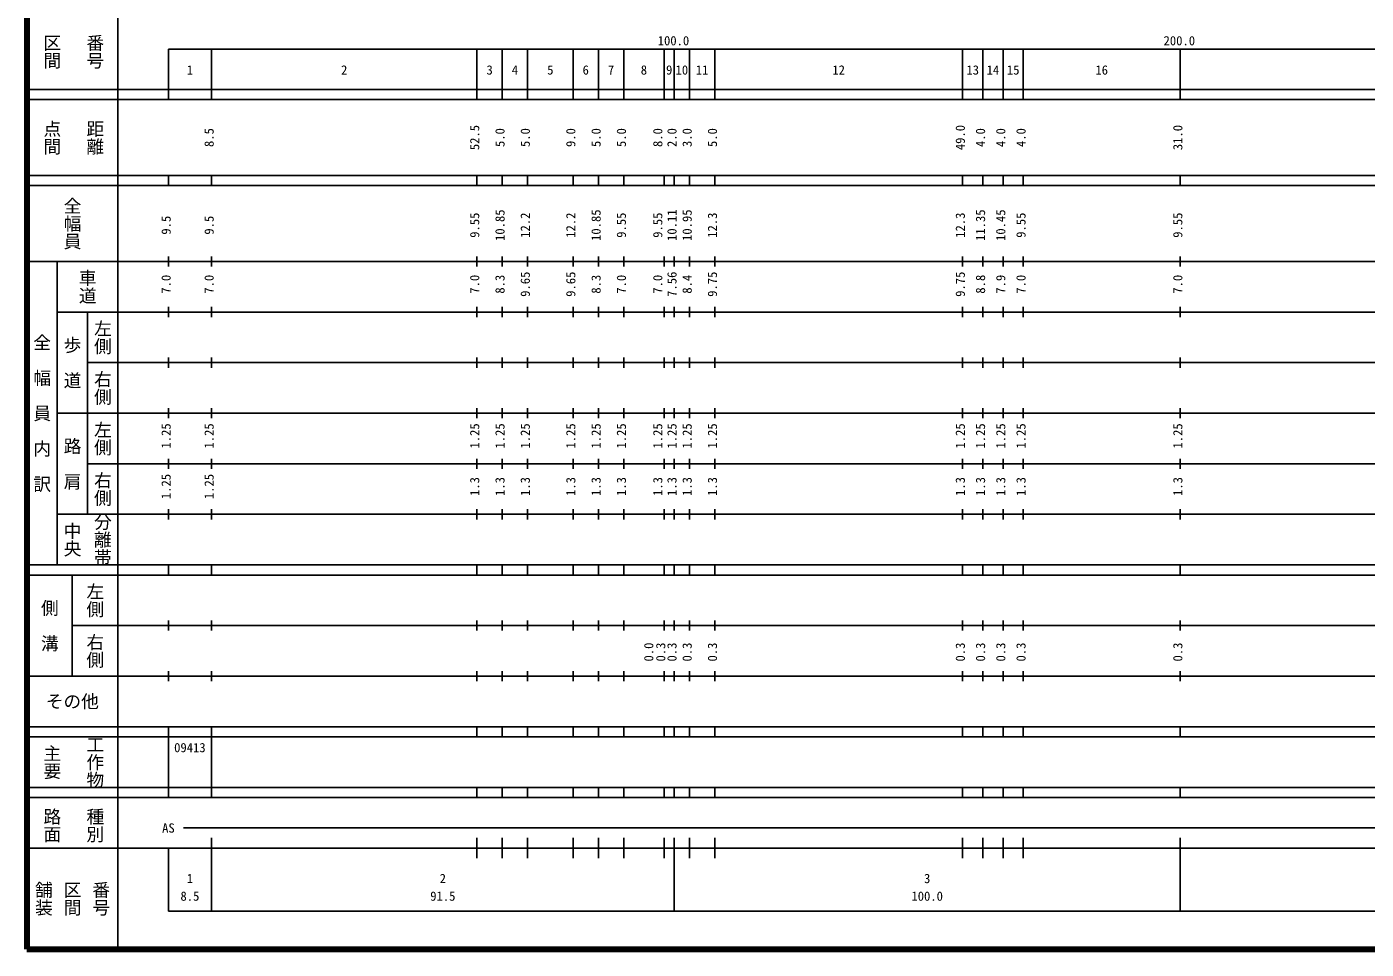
# Model space of a CAD drawing. Units: millimetres on the paper, enlarged 1000 times. Extents: x 40000 to 680000, y 20000 to 380000.
# Drawn here: x 40000 to 304791, y 20000 to 202409 of the extents above; entities that cross this region are included whole.
import ezdxf
from ezdxf.enums import TextEntityAlignment as Align

# ---------------------------------------------------------------- set-up
doc = ezdxf.new("R2010")
doc.units = ezdxf.units.MM
doc.header["$LTSCALE"] = 1000
doc.layers.add('M-TTL', color=2, linetype='Continuous', lineweight=140)
doc.layers.add('M-TTL-BAND', color=7, linetype='Continuous', lineweight=25)
doc.styles.add('@ＭＳ ゴシック', font='')
doc.styles.add('ＭＳ ゴシック', font='')
doc.styles.get('@ＭＳ ゴシック').set_extended_font_data('@MS Gothic')
doc.styles.get('ＭＳ ゴシック').set_extended_font_data('MS Gothic')

msp = doc.modelspace()

# ---------------------------------------------------------------- linework, layer by layer
at = {"layer": 'M-TTL'}
for p, q in [((40000, 380000), (40000, 20000)), ((40000, 20000), (680000, 20000))]:
    msp.add_line(p, q, dxfattribs=at)
at = {"layer": 'M-TTL-BAND'}
for p, q in [((58000, 370000), (58000, 20000)), ((68000, 198000), (579000, 198000)), ((68000, 198000), (68000, 188000)), ((76500, 188000), (76500, 198000)), ((129000, 188000), (129000, 198000)), ((134000, 188000), (134000, 198000)), ((139000, 188000), (139000, 198000)), ((148000, 188000), (148000, 198000)), ((153000, 188000), (153000, 198000)), ((158000, 188000), (158000, 198000)), ((166000, 188000), (166000, 198000)), ((168000, 188000), (168000, 198000)), ((171000, 188000), (171000, 198000)), ((176000, 188000), (176000, 198000)), ((225000, 188000), (225000, 198000)), ((229000, 188000), (229000, 198000)), ((233000, 188000), (233000, 198000)), ((237000, 188000), (237000, 198000)), ((268000, 188000), (268000, 198000)), ((40000, 190000), (579000, 190000)), ((40000, 188000), (579000, 188000)), ((40000, 173000), (579000, 173000)), ((68000, 171000), (68000, 173000)), ((76500, 171000), (76500, 173000)), ((129000, 171000), (129000, 173000)), ((134000, 171000), (134000, 173000)), ((139000, 171000), (139000, 173000)), ((148000, 171000), (148000, 173000)), ((153000, 171000), (153000, 173000)), ((158000, 171000), (158000, 173000)), ((166000, 171000), (166000, 173000)), ((168000, 171000), (168000, 173000)), ((171000, 171000), (171000, 173000)), ((176000, 171000), (176000, 173000)), ((225000, 171000), (225000, 173000)), ((229000, 171000), (229000, 173000)), ((233000, 171000), (233000, 173000)), ((237000, 171000), (237000, 173000)), ((268000, 171000), (268000, 173000)), ((40000, 171000), (579000, 171000)), ((68000, 155000), (68000, 157000)), ((76500, 155000), (76500, 157000)), ((129000, 155000), (129000, 157000)), ((134000, 155000), (134000, 157000)), ((139000, 155000), (139000, 157000)), ((148000, 155000), (148000, 157000)), ((153000, 155000), (153000, 157000)), ((158000, 155000), (158000, 157000)), ((166000, 155000), (166000, 157000)), ((168000, 155000), (168000, 157000)), ((171000, 155000), (171000, 157000)), ((176000, 155000), (176000, 157000)), ((225000, 155000), (225000, 157000)), ((229000, 155000), (229000, 157000)), ((233000, 155000), (233000, 157000)), ((237000, 155000), (237000, 157000)), ((268000, 155000), (268000, 157000)), ((40000, 156000), (579000, 156000)), ((46000, 96000), (46000, 156000)), ((46000, 146000), (579000, 146000)), ((52000, 146000), (52000, 106000)), ((68000, 145000), (68000, 147000)), ((76500, 145000), (76500, 147000)), ((129000, 145000), (129000, 147000)), ((134000, 145000), (134000, 147000)), ((139000, 145000), (139000, 147000)), ((148000, 145000), (148000, 147000)), ((153000, 145000), (153000, 147000)), ((158000, 145000), (158000, 147000)), ((166000, 145000), (166000, 147000)), ((168000, 145000), (168000, 147000)), ((171000, 145000), (171000, 147000)), ((176000, 145000), (176000, 147000)), ((225000, 145000), (225000, 147000)), ((229000, 145000), (229000, 147000)), ((233000, 145000), (233000, 147000)), ((237000, 145000), (237000, 147000)), ((268000, 145000), (268000, 147000)), ((52000, 136000), (579000, 136000)), ((68000, 135000), (68000, 137000)), ((76500, 135000), (76500, 137000)), ((129000, 135000), (129000, 137000)), ((134000, 135000), (134000, 137000)), ((139000, 135000), (139000, 137000)), ((148000, 135000), (148000, 137000)), ((153000, 135000), (153000, 137000)), ((158000, 135000), (158000, 137000)), ((166000, 135000), (166000, 137000)), ((168000, 135000), (168000, 137000)), ((171000, 135000), (171000, 137000)), ((176000, 135000), (176000, 137000)), ((225000, 135000), (225000, 137000)), ((229000, 135000), (229000, 137000)), ((233000, 135000), (233000, 137000)), ((237000, 135000), (237000, 137000)), ((268000, 135000), (268000, 137000)), ((46000, 126000), (579000, 126000)), ((68000, 125000), (68000, 127000)), ((76500, 125000), (76500, 127000)), ((129000, 125000), (129000, 127000)), ((134000, 125000), (134000, 127000)), ((139000, 125000), (139000, 127000)), ((148000, 125000), (148000, 127000)), ((153000, 125000), (153000, 127000)), ((158000, 125000), (158000, 127000)), ((166000, 125000), (166000, 127000)), ((168000, 125000), (168000, 127000)), ((171000, 125000), (171000, 127000)), ((176000, 125000), (176000, 127000)), ((225000, 125000), (225000, 127000)), ((229000, 125000), (229000, 127000)), ((233000, 125000), (233000, 127000)), ((237000, 125000), (237000, 127000)), ((268000, 125000), (268000, 127000)), ((68000, 115000), (68000, 117000)), ((76500, 115000), (76500, 117000)), ((129000, 115000), (129000, 117000)), ((134000, 115000), (134000, 117000)), ((139000, 115000), (139000, 117000)), ((148000, 115000), (148000, 117000)), ((153000, 115000), (153000, 117000)), ((158000, 115000), (158000, 117000)), ((166000, 115000), (166000, 117000)), ((168000, 115000), (168000, 117000)), ((171000, 115000), (171000, 117000)), ((176000, 115000), (176000, 117000)), ((225000, 115000), (225000, 117000)), ((229000, 115000), (229000, 117000)), ((233000, 115000), (233000, 117000)), ((237000, 115000), (237000, 117000)), ((268000, 115000), (268000, 117000)), ((52000, 116000), (579000, 116000)), ((46000, 106000), (579000, 106000)), ((68000, 105000), (68000, 107000)), ((76500, 105000), (76500, 107000)), ((129000, 105000), (129000, 107000)), ((134000, 105000), (134000, 107000)), ((139000, 105000), (139000, 107000)), ((148000, 105000), (148000, 107000)), ((153000, 105000), (153000, 107000)), ((158000, 105000), (158000, 107000)), ((166000, 105000), (166000, 107000)), ((168000, 105000), (168000, 107000)), ((171000, 105000), (171000, 107000)), ((176000, 105000), (176000, 107000)), ((225000, 105000), (225000, 107000)), ((229000, 105000), (229000, 107000)), ((233000, 105000), (233000, 107000)), ((237000, 105000), (237000, 107000)), ((268000, 105000), (268000, 107000)), ((40000, 96000), (579000, 96000)), ((68000, 94000), (68000, 96000)), ((76500, 94000), (76500, 96000)), ((129000, 94000), (129000, 96000)), ((134000, 94000), (134000, 96000)), ((139000, 94000), (139000, 96000)), ((148000, 94000), (148000, 96000)), ((153000, 94000), (153000, 96000)), ((158000, 94000), (158000, 96000)), ((166000, 94000), (166000, 96000)), ((168000, 94000), (168000, 96000)), ((171000, 94000), (171000, 96000)), ((176000, 94000), (176000, 96000)), ((225000, 94000), (225000, 96000)), ((229000, 94000), (229000, 96000)), ((233000, 94000), (233000, 96000)), ((237000, 94000), (237000, 96000)), ((268000, 94000), (268000, 96000)), ((40000, 94000), (579000, 94000)), ((49000, 94000), (49000, 74000)), ((68000, 83000), (68000, 85000)), ((76500, 83000), (76500, 85000)), ((129000, 83000), (129000, 85000)), ((134000, 83000), (134000, 85000)), ((139000, 83000), (139000, 85000)), ((148000, 83000), (148000, 85000)), ((153000, 83000), (153000, 85000)), ((158000, 83000), (158000, 85000)), ((166000, 83000), (166000, 85000)), ((168000, 83000), (168000, 85000)), ((171000, 83000), (171000, 85000)), ((176000, 83000), (176000, 85000)), ((225000, 83000), (225000, 85000)), ((229000, 83000), (229000, 85000)), ((233000, 83000), (233000, 85000)), ((237000, 83000), (237000, 85000)), ((268000, 83000), (268000, 85000)), ((49000, 84000), (579000, 84000)), ((68000, 73000), (68000, 75000)), ((76500, 73000), (76500, 75000)), ((129000, 73000), (129000, 75000)), ((134000, 73000), (134000, 75000)), ((139000, 73000), (139000, 75000)), ((148000, 73000), (148000, 75000)), ((153000, 73000), (153000, 75000)), ((158000, 73000), (158000, 75000)), ((166000, 73000), (166000, 75000)), ((168000, 73000), (168000, 75000)), ((171000, 73000), (171000, 75000)), ((176000, 73000), (176000, 75000)), ((225000, 73000), (225000, 75000)), ((229000, 73000), (229000, 75000)), ((233000, 73000), (233000, 75000)), ((237000, 73000), (237000, 75000)), ((268000, 73000), (268000, 75000)), ((40000, 74000), (579000, 74000)), ((40000, 64000), (579000, 64000)), ((68000, 62000), (68000, 64000)), ((76500, 62000), (76500, 64000)), ((129000, 62000), (129000, 64000)), ((134000, 62000), (134000, 64000)), ((139000, 62000), (139000, 64000)), ((148000, 62000), (148000, 64000)), ((153000, 62000), (153000, 64000)), ((158000, 62000), (158000, 64000)), ((166000, 62000), (166000, 64000)), ((168000, 62000), (168000, 64000)), ((171000, 62000), (171000, 64000)), ((176000, 62000), (176000, 64000)), ((225000, 62000), (225000, 64000)), ((229000, 62000), (229000, 64000)), ((233000, 62000), (233000, 64000)), ((237000, 62000), (237000, 64000)), ((268000, 62000), (268000, 64000)), ((40000, 62000), (579000, 62000)), ((68000, 52000), (68000, 62000)), ((76500, 52000), (76500, 62000)), ((40000, 52000), (579000, 52000)), ((68000, 50000), (68000, 52000)), ((76500, 50000), (76500, 52000)), ((129000, 50000), (129000, 52000)), ((134000, 50000), (134000, 52000)), ((139000, 50000), (139000, 52000)), ((148000, 50000), (148000, 52000)), ((153000, 50000), (153000, 52000)), ((158000, 50000), (158000, 52000)), ((166000, 50000), (166000, 52000)), ((168000, 50000), (168000, 52000)), ((171000, 50000), (171000, 52000)), ((176000, 50000), (176000, 52000)), ((225000, 50000), (225000, 52000)), ((229000, 50000), (229000, 52000)), ((233000, 50000), (233000, 52000)), ((237000, 50000), (237000, 52000)), ((268000, 50000), (268000, 52000)), ((40000, 50000), (579000, 50000)), ((71000, 44000), (565000, 44000)), ((40000, 40000), (579000, 40000)), ((68000, 40000), (68000, 27500)), ((76500, 27500), (76500, 42000)), ((129000, 38000), (129000, 42000)), ((134000, 38000), (134000, 42000)), ((139000, 38000), (139000, 42000)), ((148000, 38000), (148000, 42000)), ((153000, 38000), (153000, 42000)), ((158000, 38000), (158000, 42000)), ((166000, 38000), (166000, 42000)), ((168000, 27500), (168000, 42000)), ((171000, 38000), (171000, 42000)), ((176000, 38000), (176000, 42000)), ((225000, 38000), (225000, 42000)), ((229000, 38000), (229000, 42000)), ((233000, 38000), (233000, 42000)), ((237000, 38000), (237000, 42000)), ((268000, 27500), (268000, 42000)), ((68000, 27500), (579000, 27500))]:
    msp.add_line(p, q, dxfattribs=at)

# ---------------------------------------------------------------- texts
at = {"layer": 'M-TTL-BAND', "style": '@ＭＳ ゴシック'}
for s, p in [('区間', (45000, 197500)), ('番号', (53500, 197500)), ('点間', (45000, 180500)), ('距離', (53500, 180500)), ('全幅員', (49000, 163500)), ('車道', (52000, 151000)), ('左側', (55000, 141000)), ('全\u3000幅\u3000員\u3000内\u3000訳', (43000, 126000)), ('歩\u3000道', (49000, 136000)), ('右側', (55000, 131000)), ('左側', (55000, 121000)), ('路\u3000肩', (49000, 116000)), ('右側', (55000, 111000)), ('分離帯', (55000, 101000)), ('中央', (49000, 101000)), ('左側', (53500, 89000)), ('側\u3000溝', (44500, 84000)), ('右側', (53500, 79000)), ('工作物', (53500, 57000)), ('主要', (45000, 57000)), ('路面', (45000, 44500)), ('種別', (53500, 44500)), ('舗装', (43333, 30000)), ('区間', (49000, 30000)), ('番号', (54667, 30000))]:
    msp.add_text(s, height=2566, rotation=270, dxfattribs=at).set_placement(p, align=Align.MIDDLE_CENTER)
at = {"layer": 'M-TTL-BAND', "style": 'ＭＳ ゴシック'}
for s, p in [('100.0', (167844, 198195)), ('200.0', (267844, 198195)), ('1', (72250, 192405)), ('2', (102750, 192405)), ('3', (131500, 192405)), ('4', (136500, 192405)), ('5', (143500, 192405)), ('6', (150500, 192405)), ('7', (155500, 192405)), ('8', (162000, 192405)), ('9', (167000, 192405)), ('10', (169500, 192405)), ('11', (173500, 192405)), ('12', (200500, 192405)), ('13', (227000, 192405)), ('14', (231000, 192405)), ('15', (235000, 192405)), ('16', (252500, 192405)), ('AS', (68000, 42500)), ('1', (72250, 32523)), ('2', (122250, 32523)), ('3', (218000, 32523)), ('8.5', (72250, 29033)), ('91.5', (122250, 29033)), ('100.0', (218000, 29033))]:
    msp.add_text(s, height=1833, dxfattribs=at).set_placement(p, align=Align.BOTTOM_CENTER)
for s, p in [('52.5', (130000, 180500)), ('49.0', (226000, 180500)), ('31.0', (269000, 180500)), ('8.5', (77500, 180500)), ('5.0', (135000, 180500)), ('5.0', (140000, 180500)), ('9.0', (149000, 180500)), ('5.0', (154000, 180500)), ('5.0', (159000, 180500)), ('8.0', (166195, 180500)), ('2.0', (169000, 180500)), ('3.0', (172000, 180500)), ('5.0', (177000, 180500)), ('4.0', (230000, 180500)), ('4.0', (234000, 180500)), ('4.0', (238000, 180500)), ('9.5', (69000, 163174)), ('9.5', (77500, 163174)), ('9.55', (130000, 163174)), ('10.85', (135000, 163174)), ('12.2', (140000, 163174)), ('12.2', (149000, 163174)), ('10.85', (154000, 163174)), ('9.55', (159000, 163174)), ('9.55', (166195, 163174)), ('10.11', (169000, 163174)), ('10.95', (172000, 163174)), ('12.3', (177000, 163174)), ('12.3', (226000, 163174)), ('11.35', (230000, 163174)), ('10.45', (234000, 163174)), ('9.55', (238000, 163174)), ('9.55', (269000, 163174)), ('9.65', (140000, 151500)), ('9.65', (149000, 151500)), ('7.56', (169000, 151500)), ('9.75', (177000, 151500)), ('9.75', (226000, 151500)), ('7.0', (69000, 151500)), ('7.0', (77500, 151500)), ('7.0', (130000, 151500)), ('8.3', (135000, 151500)), ('8.3', (154000, 151500)), ('7.0', (159000, 151500)), ('7.0', (166195, 151500)), ('8.4', (172000, 151500)), ('8.8', (230000, 151500)), ('7.9', (234000, 151500)), ('7.0', (238000, 151500)), ('7.0', (269000, 151500)), ('1.25', (69000, 121500)), ('1.25', (77500, 121500)), ('1.25', (130000, 121500)), ('1.25', (135000, 121500)), ('1.25', (140000, 121500)), ('1.25', (149000, 121500)), ('1.25', (154000, 121500)), ('1.25', (159000, 121500)), ('1.25', (166195, 121500)), ('1.25', (169000, 121500)), ('1.25', (172000, 121500)), ('1.25', (177000, 121500)), ('1.25', (226000, 121500)), ('1.25', (230000, 121500)), ('1.25', (234000, 121500)), ('1.25', (238000, 121500)), ('1.25', (269000, 121500)), ('1.25', (69000, 111500)), ('1.25', (77500, 111500)), ('1.3', (130000, 111500)), ('1.3', (135000, 111500)), ('1.3', (140000, 111500)), ('1.3', (149000, 111500)), ('1.3', (154000, 111500)), ('1.3', (159000, 111500)), ('1.3', (166195, 111500)), ('1.3', (169000, 111500)), ('1.3', (172000, 111500)), ('1.3', (177000, 111500)), ('1.3', (226000, 111500)), ('1.3', (230000, 111500)), ('1.3', (234000, 111500)), ('1.3', (238000, 111500)), ('1.3', (269000, 111500)), ('0.0', (164407, 78764)), ('0.3', (166777, 78764)), ('0.3', (169000, 78764)), ('0.3', (172000, 78764)), ('0.3', (177000, 78764)), ('0.3', (226000, 78764)), ('0.3', (230000, 78764)), ('0.3', (234000, 78764)), ('0.3', (238000, 78764)), ('0.3', (269000, 78764))]:
    msp.add_text(s, height=1833, rotation=90, dxfattribs=at).set_placement(p, align=Align.BOTTOM_CENTER)
msp.add_text('その他', height=2566, dxfattribs=at).set_placement((49000, 69000), align=Align.MIDDLE_CENTER)
msp.add_text('09413', height=1833, dxfattribs=at).set_placement((69125, 58405), align=Align.BOTTOM_LEFT)

doc.saveas('drawing.dxf')
